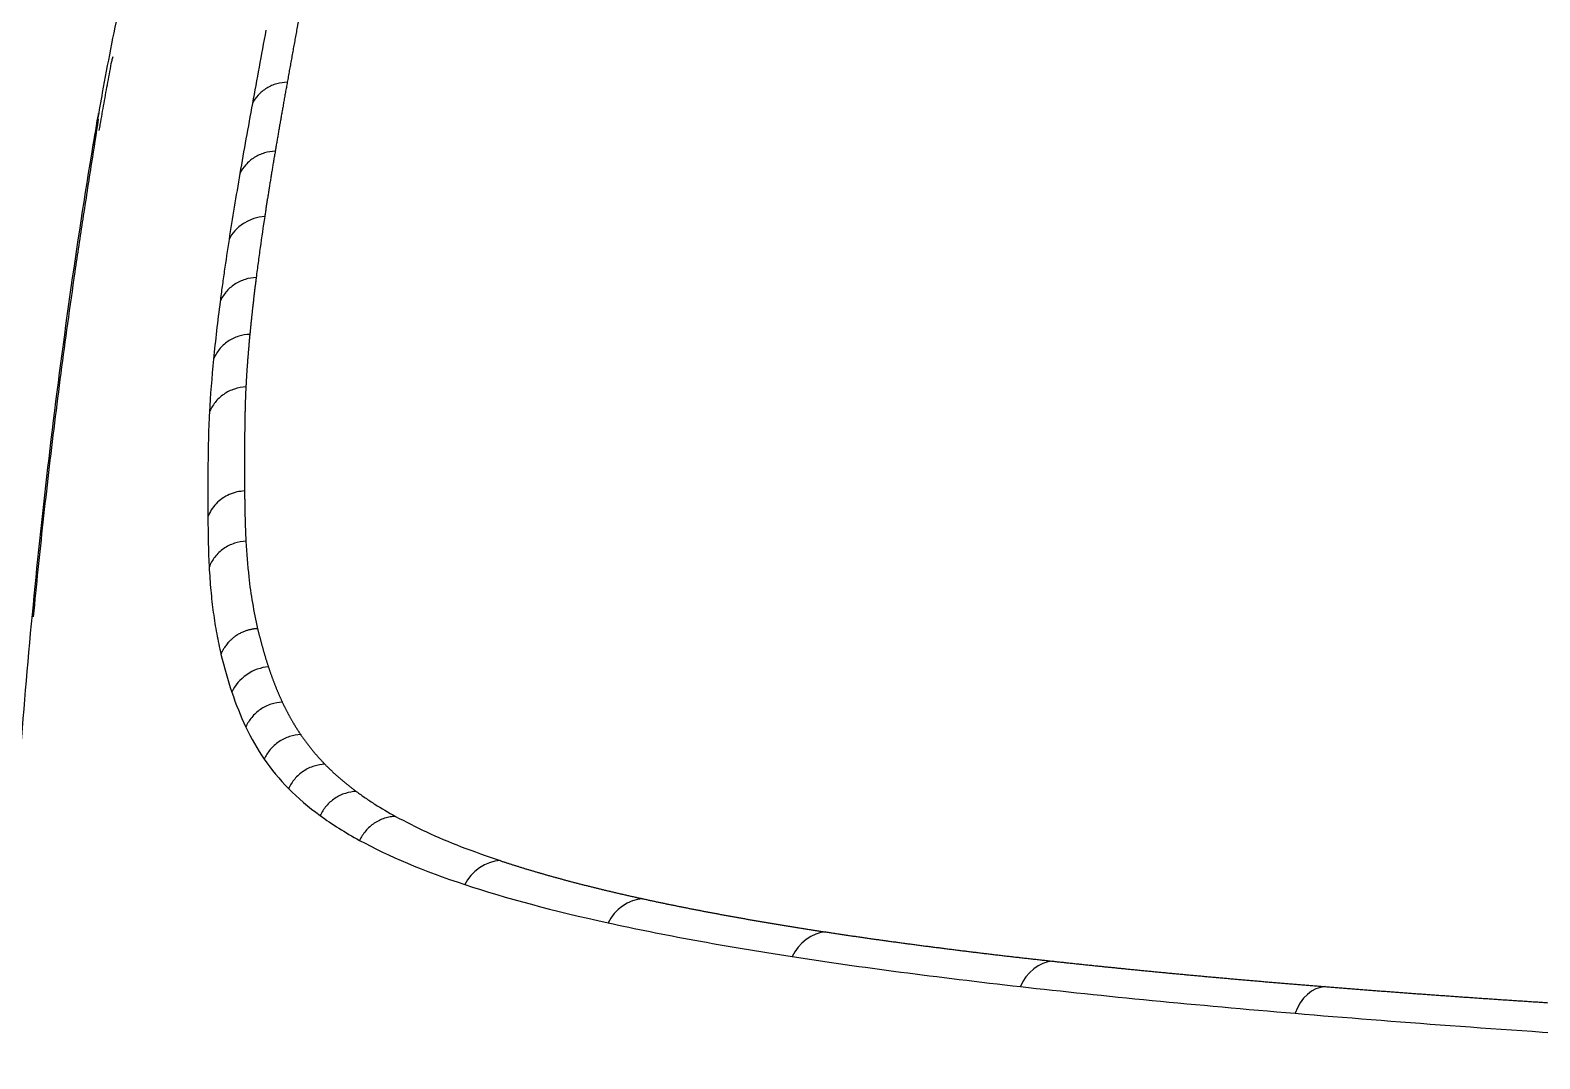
# Model space of a CAD drawing. Header units: millimetres. Extents: x 0 to 2520, y 0 to 1796.
# Drawn here: x 842.8 to 916.1, y 585.5 to 635.4 of the extents above; entities that cross this region are included whole.
import ezdxf

# ---------------------------------------------------------------- set-up
doc = ezdxf.new("R2010")
doc.units = ezdxf.units.MM
doc.header["$LTSCALE"] = 50

msp = doc.modelspace()

# ---------------------------------------------------------------- linework, layer by layer
at = {"color": 7, "linetype": 'Continuous'}
msp.add_ellipse((905.667, 587), major_axis=(0.16, 1.994), ratio=0.793545, start_param=0.103885, end_param=1.275916, dxfattribs=at)
for points, knots in [([(862.936, 668.706), (861.639, 667.074), (859.321, 663.961), (856.354, 659.471), (854.063, 655.528), (852.351, 652.188), (851.118, 649.475), (850.314, 647.518), (849.709, 645.93), (849.141, 644.279), (848.551, 642.368), (847.832, 639.733), (847.06, 636.335), (846.388, 632.884), (846.005, 630.668), (845.868, 629.825)], [0, 0, 0, 0, 0.139091, 0.260264, 0.363428, 0.448579, 0.515677, 0.564701, 0.591882, 0.623972, 0.666065, 0.72002, 0.811851, 0.927036, 1, 1, 1, 1]), ([(855.927, 636.424), (855.917, 636.372), (855.898, 636.269), (855.87, 636.114), (855.841, 635.959), (855.813, 635.806), (855.785, 635.653), (855.757, 635.502), (855.73, 635.351), (855.702, 635.201), (855.675, 635.051), (855.648, 634.903), (855.621, 634.755), (855.595, 634.608), (855.568, 634.462), (855.542, 634.316), (855.515, 634.172), (855.489, 634.028), (855.464, 633.885), (855.438, 633.743), (855.412, 633.601), (855.387, 633.461), (855.362, 633.321), (855.337, 633.182), (855.312, 633.043), (855.296, 632.951), (855.287, 632.906)], [0, 0, 0, 0, 0.043462, 0.086763, 0.129904, 0.172884, 0.215706, 0.25837, 0.300876, 0.343226, 0.385419, 0.427457, 0.469341, 0.51107, 0.552646, 0.594069, 0.635339, 0.676458, 0.717425, 0.758242, 0.798908, 0.839424, 0.879791, 0.920009, 0.960079, 1, 1, 1, 1]), ([(846.162, 630.567), (846.18, 630.665), (846.227, 630.934), (846.306, 631.374), (846.398, 631.888), (846.491, 632.401), (846.585, 632.913), (846.679, 633.424), (846.743, 633.765), (846.774, 633.935)], [0, 0, 0, 0, 0.086888, 0.239746, 0.392335, 0.544655, 0.696706, 0.848488, 1, 1, 1, 1]), ([(855.287, 632.906), (855.121, 632.901), (854.861, 632.862), (854.526, 632.743), (854.285, 632.62), (854.066, 632.466), (853.811, 632.226), (853.667, 632.017), (853.594, 631.874)], [0, 0, 0, 0, 0.245407, 0.371179, 0.49695, 0.622722, 0.748494, 1, 1, 1, 1]), ([(855.287, 632.906), (855.28, 632.864), (855.265, 632.781), (855.243, 632.656), (855.221, 632.532), (855.199, 632.409), (855.177, 632.287), (855.156, 632.165), (855.134, 632.044), (855.113, 631.924), (855.092, 631.804), (855.071, 631.685), (855.05, 631.567), (855.029, 631.449), (855.009, 631.332), (854.988, 631.216), (854.968, 631.1), (854.948, 630.985), (854.928, 630.871), (854.909, 630.757), (854.889, 630.644), (854.87, 630.532), (854.851, 630.42), (854.831, 630.309), (854.813, 630.199), (854.794, 630.089), (854.775, 629.98), (854.757, 629.872), (854.738, 629.764), (854.72, 629.657), (854.708, 629.586), (854.702, 629.551)], [0, 0, 0, 0, 0.036419, 0.072698, 0.108838, 0.144838, 0.1807, 0.216423, 0.252007, 0.287453, 0.322761, 0.35793, 0.392962, 0.427855, 0.462611, 0.497229, 0.531709, 0.566052, 0.600257, 0.634325, 0.668256, 0.702049, 0.735704, 0.769222, 0.802603, 0.835846, 0.868952, 0.901921, 0.934751, 0.967445, 1, 1, 1, 1]), ([(846.116, 631.388), (846.108, 631.344), (845.996, 630.684), (845.062, 625.101), (843.96, 617.195), (842.918, 607.448), (842.283, 600.058), (841.794, 592.714), (841.588, 587.819), (841.49, 585.492)], [0, 0, 0, 0, 0.002893, 0.0432, 0.365273, 0.520216, 0.680632, 0.84823, 1, 1, 1, 1]), ([(846.119, 631.11), (846.008, 630.398), (845.752, 628.752), (845.37, 626.315), (844.979, 623.718), (844.51, 620.419), (843.98, 616.37), (843.429, 611.625), (843.108, 608.487), (842.961, 606.954)], [0, 0, 0, 0, 0.084455, 0.197415, 0.304019, 0.408355, 0.608863, 0.808987, 1, 1, 1, 1]), ([(854.702, 629.551), (854.533, 629.545), (854.268, 629.505), (853.927, 629.381), (853.683, 629.252), (853.461, 629.091), (853.204, 628.841), (853.061, 628.624), (852.99, 628.476)], [0, 0, 0, 0, 0.245461, 0.371231, 0.497, 0.62277, 0.74854, 1, 1, 1, 1]), ([(854.702, 629.551), (854.696, 629.512), (854.683, 629.434), (854.663, 629.317), (854.644, 629.201), (854.624, 629.086), (854.605, 628.971), (854.586, 628.857), (854.567, 628.744), (854.549, 628.63), (854.53, 628.518), (854.512, 628.406), (854.494, 628.295), (854.476, 628.184), (854.458, 628.074), (854.44, 627.964), (854.423, 627.855), (854.405, 627.746), (854.388, 627.638), (854.371, 627.531), (854.354, 627.424), (854.337, 627.318), (854.32, 627.212), (854.304, 627.107), (854.288, 627.002), (854.271, 626.898), (854.255, 626.794), (854.24, 626.691), (854.224, 626.589), (854.208, 626.487), (854.198, 626.419), (854.193, 626.385)], [0, 0, 0, 0, 0.035915, 0.071728, 0.107438, 0.143046, 0.178552, 0.213956, 0.249257, 0.284456, 0.319554, 0.354549, 0.389441, 0.424232, 0.458921, 0.493507, 0.527992, 0.562374, 0.596653, 0.630831, 0.664905, 0.698878, 0.732748, 0.766515, 0.800179, 0.833741, 0.867199, 0.900554, 0.933806, 0.966955, 1, 1, 1, 1]), ([(853.779, 623.422), (853.604, 623.416), (853.331, 623.371), (852.978, 623.235), (852.727, 623.094), (852.501, 622.92), (852.24, 622.65), (852.1, 622.417), (852.032, 622.259)], [0, 0, 0, 0, 0.245481, 0.371234, 0.496987, 0.62274, 0.748494, 1, 1, 1, 1]), ([(853.779, 623.422), (853.775, 623.391), (853.767, 623.329), (853.756, 623.236), (853.744, 623.143), (853.733, 623.051), (853.722, 622.959), (853.711, 622.867), (853.7, 622.776), (853.689, 622.685), (853.678, 622.594), (853.667, 622.503), (853.657, 622.413), (853.647, 622.323), (853.636, 622.233), (853.626, 622.144), (853.616, 622.054), (853.606, 621.965), (853.596, 621.877), (853.587, 621.788), (853.577, 621.7), (853.568, 621.613), (853.558, 621.525), (853.549, 621.438), (853.54, 621.351), (853.531, 621.264), (853.522, 621.178), (853.514, 621.092), (853.505, 621.006), (853.497, 620.92), (853.488, 620.835), (853.48, 620.75), (853.475, 620.693), (853.472, 620.665)], [0, 0, 0, 0, 0.032627, 0.065229, 0.097806, 0.130359, 0.162888, 0.195392, 0.227872, 0.260327, 0.292758, 0.325164, 0.357546, 0.389903, 0.422236, 0.454544, 0.486828, 0.519087, 0.551322, 0.583532, 0.615717, 0.647878, 0.680014, 0.712125, 0.744211, 0.776272, 0.808309, 0.84032, 0.872306, 0.904268, 0.936204, 0.968114, 1, 1, 1, 1]), ([(853.472, 620.665), (853.295, 620.658), (853.018, 620.612), (852.661, 620.471), (852.407, 620.325), (852.179, 620.145), (851.917, 619.866), (851.777, 619.627), (851.711, 619.465)], [0, 0, 0, 0, 0.245472, 0.371238, 0.497003, 0.622769, 0.748535, 1, 1, 1, 1]), ([(853.472, 620.665), (853.469, 620.635), (853.463, 620.575), (853.455, 620.485), (853.447, 620.396), (853.438, 620.307), (853.431, 620.218), (853.423, 620.131), (853.415, 620.044), (853.408, 619.957), (853.4, 619.871), (853.393, 619.785), (853.386, 619.7), (853.379, 619.616), (853.373, 619.532), (853.366, 619.448), (853.36, 619.365), (853.354, 619.283), (853.348, 619.201), (853.342, 619.12), (853.336, 619.039), (853.33, 618.959), (853.325, 618.879), (853.32, 618.8), (853.315, 618.721), (853.31, 618.643), (853.305, 618.566), (853.3, 618.489), (853.296, 618.412), (853.292, 618.336), (853.287, 618.26), (853.284, 618.185), (853.281, 618.136), (853.28, 618.111)], [0, 0, 0, 0, 0.034127, 0.068134, 0.102022, 0.13579, 0.169437, 0.202963, 0.236368, 0.269649, 0.302809, 0.335844, 0.368756, 0.401542, 0.434204, 0.46674, 0.499149, 0.531431, 0.563586, 0.595612, 0.62751, 0.659278, 0.690916, 0.722423, 0.753799, 0.785043, 0.816154, 0.847132, 0.877976, 0.908685, 0.939259, 0.969698, 1, 1, 1, 1]), ([(853.28, 618.111), (853.098, 618.103), (852.91, 618.071), (852.635, 617.981), (852.545, 617.944), (852.37, 617.857), (852.285, 617.807), (852.125, 617.696), (852.049, 617.634), (851.908, 617.502), (851.843, 617.431), (851.667, 617.208), (851.575, 617.046), (851.509, 616.883)], [0, 0, 0, 0, 0.25, 0.25, 0.375, 0.375, 0.5, 0.5, 0.625, 0.625, 0.75, 0.75, 1, 1, 1, 1]), ([(853.28, 618.111), (853.278, 618.086), (853.276, 618.037), (853.273, 617.962), (853.269, 617.887), (853.266, 617.811), (853.263, 617.735), (853.26, 617.658), (853.257, 617.579), (853.254, 617.501), (853.251, 617.421), (853.248, 617.341), (853.246, 617.26), (853.244, 617.178), (853.241, 617.095), (853.239, 617.012), (853.237, 616.928), (853.234, 616.777), (853.229, 616.549), (853.224, 616.233), (853.22, 615.884), (853.217, 615.584), (853.215, 615.343), (853.214, 615.17), (853.213, 615), (853.212, 614.83), (853.212, 614.662), (853.211, 614.496), (853.211, 614.331), (853.211, 614.167), (853.211, 614.005), (853.211, 613.845), (853.212, 613.685), (853.213, 613.527), (853.214, 613.371), (853.215, 613.216), (853.216, 613.113), (853.216, 613.062)], [0, 0, 0, 0, 0.013386, 0.026943, 0.040671, 0.054571, 0.068644, 0.08289, 0.097311, 0.111907, 0.12668, 0.141629, 0.156757, 0.172064, 0.18755, 0.203218, 0.219067, 0.235099, 0.28878, 0.349408, 0.417131, 0.492116, 0.526649, 0.561093, 0.595446, 0.629707, 0.663874, 0.697945, 0.731919, 0.765795, 0.799569, 0.833241, 0.866809, 0.90027, 0.933624, 0.966868, 1, 1, 1, 1]), ([(851.509, 616.883), (851.484, 616.419), (851.469, 615.968), (851.454, 615.305), (851.45, 615.087), (851.444, 614.656), (851.442, 614.443), (851.438, 614.022), (851.436, 613.813), (851.433, 613.401), (851.433, 613.197), (851.432, 612.592), (851.433, 612.197), (851.436, 611.811)], [0, 0, 0, 0, 0.25, 0.25, 0.375, 0.375, 0.5, 0.5, 0.625, 0.625, 0.75, 0.75, 1, 1, 1, 1]), ([(853.216, 613.062), (853.092, 613.05), (852.708, 613.013), (852.107, 612.735), (851.646, 612.267), (851.487, 611.923), (851.436, 611.811)], [0, 0, 0, 0, 0.161207, 0.500008, 0.837768, 1, 1, 1, 1]), ([(853.216, 613.062), (853.216, 613.034), (853.217, 612.979), (853.218, 612.896), (853.219, 612.815), (853.22, 612.734), (853.221, 612.654), (853.222, 612.574), (853.223, 612.496), (853.224, 612.418), (853.226, 612.341), (853.227, 612.265), (853.229, 612.19), (853.23, 612.116), (853.232, 612.042), (853.233, 611.969), (853.235, 611.897), (853.237, 611.826), (853.238, 611.756), (853.24, 611.686), (853.242, 611.617), (853.244, 611.549), (853.246, 611.482), (853.248, 611.415), (853.25, 611.35), (853.253, 611.285), (853.255, 611.221), (853.257, 611.157), (853.26, 611.095), (853.262, 611.033), (853.265, 610.972), (853.267, 610.912), (853.27, 610.852), (853.273, 610.794), (853.275, 610.736), (853.278, 610.679), (853.28, 610.641), (853.281, 610.622)], [0, 0, 0, 0, 0.032662, 0.0651, 0.097313, 0.129299, 0.161058, 0.192586, 0.223883, 0.254947, 0.285776, 0.316369, 0.346724, 0.37684, 0.406716, 0.436349, 0.465738, 0.494882, 0.523778, 0.552426, 0.580825, 0.608972, 0.636865, 0.664505, 0.691888, 0.719014, 0.745881, 0.772488, 0.798833, 0.824915, 0.850732, 0.876283, 0.901567, 0.926582, 0.951327, 0.9758, 1, 1, 1, 1]), ([(853.281, 610.622), (853.099, 610.614), (852.909, 610.582), (852.633, 610.49), (852.542, 610.452), (852.366, 610.364), (852.195, 610.262), (852.042, 610.137), (851.9, 610.001), (851.834, 609.929), (851.657, 609.702), (851.564, 609.537), (851.498, 609.37)], [0, 0, 0, 0, 0.25, 0.25, 0.375, 0.375, 0.5, 0.625, 0.625, 0.75, 0.75, 1, 1, 1, 1]), ([(853.281, 610.622), (853.321, 610.037), (853.393, 608.995), (853.588, 607.594), (853.762, 606.786), (853.851, 606.375)], [0, 0, 0, 0, 0.385223, 0.68687, 1, 1, 1, 1]), ([(853.851, 606.375), (853.844, 606.375), (853.828, 606.374), (853.801, 606.373), (853.77, 606.37), (853.734, 606.367), (853.693, 606.363), (853.648, 606.357), (853.598, 606.349), (853.544, 606.339), (853.484, 606.327), (853.421, 606.311), (853.352, 606.292), (853.28, 606.269), (853.204, 606.241), (853.124, 606.209), (853.04, 606.17), (852.954, 606.126), (852.866, 606.074), (852.764, 606.007), (852.655, 605.925), (852.545, 605.828), (852.45, 605.732), (852.369, 605.639), (852.301, 605.551), (852.245, 605.469), (852.198, 605.394), (852.16, 605.326), (852.129, 605.267), (852.105, 605.217), (852.087, 605.176), (852.076, 605.151), (852.072, 605.14)], [0, 0, 0, 0, 0.009594, 0.021198, 0.034834, 0.050527, 0.068305, 0.088194, 0.110223, 0.13442, 0.160813, 0.189428, 0.22029, 0.253423, 0.288842, 0.326553, 0.366548, 0.408814, 0.45332, 0.500021, 0.568927, 0.632906, 0.691842, 0.745692, 0.79446, 0.838204, 0.877005, 0.910949, 0.940128, 0.964638, 0.984568, 1, 1, 1, 1]), ([(853.851, 606.375), (853.856, 606.353), (853.867, 606.308), (853.883, 606.241), (853.899, 606.174), (853.916, 606.108), (853.932, 606.041), (853.949, 605.975), (853.966, 605.909), (853.983, 605.844), (854, 605.778), (854.017, 605.713), (854.035, 605.648), (854.052, 605.583), (854.07, 605.519), (854.088, 605.455), (854.106, 605.39), (854.124, 605.327), (854.142, 605.263), (854.161, 605.2), (854.179, 605.136), (854.198, 605.073), (854.217, 605.011), (854.236, 604.948), (854.255, 604.886), (854.275, 604.824), (854.294, 604.762), (854.314, 604.7), (854.334, 604.638), (854.354, 604.577), (854.367, 604.537), (854.374, 604.516)], [0, 0, 0, 0, 0.034707, 0.069401, 0.104081, 0.138748, 0.173401, 0.20804, 0.242664, 0.277273, 0.311867, 0.346445, 0.381008, 0.415554, 0.450083, 0.484595, 0.51909, 0.553568, 0.588027, 0.622468, 0.65689, 0.691293, 0.725676, 0.76004, 0.794383, 0.828706, 0.863008, 0.897289, 0.931548, 0.965785, 1, 1, 1, 1]), ([(854.374, 604.516), (854.381, 604.495), (854.395, 604.452), (854.417, 604.388), (854.438, 604.324), (854.46, 604.261), (854.482, 604.198), (854.504, 604.135), (854.527, 604.073), (854.549, 604.011), (854.572, 603.95), (854.594, 603.889), (854.617, 603.829), (854.64, 603.768), (854.663, 603.709), (854.686, 603.649), (854.709, 603.591), (854.732, 603.532), (854.756, 603.474), (854.78, 603.416), (854.803, 603.359), (854.827, 603.302), (854.851, 603.245), (854.875, 603.189), (854.9, 603.133), (854.924, 603.078), (854.948, 603.023), (854.973, 602.968), (854.998, 602.914), (855.023, 602.86), (855.039, 602.824), (855.048, 602.806)], [0, 0, 0, 0, 0.036278, 0.072437, 0.108475, 0.144392, 0.180187, 0.215858, 0.251405, 0.286827, 0.322122, 0.35729, 0.39233, 0.42724, 0.46202, 0.496668, 0.531184, 0.565566, 0.599813, 0.633925, 0.6679, 0.701738, 0.735438, 0.769, 0.802423, 0.835706, 0.868848, 0.901849, 0.934709, 0.967426, 1, 1, 1, 1]), ([(855.048, 602.806), (854.87, 602.8), (854.685, 602.768), (854.414, 602.681), (854.325, 602.645), (854.151, 602.561), (854.067, 602.512), (853.907, 602.403), (853.831, 602.343), (853.689, 602.213), (853.623, 602.143), (853.443, 601.923), (853.346, 601.763), (853.276, 601.6)], [0, 0, 0, 0, 0.25, 0.25, 0.375, 0.375, 0.5, 0.5, 0.625, 0.625, 0.75, 0.75, 1, 1, 1, 1]), ([(855.048, 602.806), (855.055, 602.79), (855.071, 602.758), (855.094, 602.709), (855.117, 602.661), (855.14, 602.613), (855.164, 602.566), (855.187, 602.518), (855.211, 602.471), (855.235, 602.424), (855.259, 602.377), (855.283, 602.33), (855.308, 602.284), (855.332, 602.238), (855.357, 602.192), (855.382, 602.146), (855.407, 602.101), (855.432, 602.055), (855.457, 602.01), (855.483, 601.965), (855.508, 601.921), (855.534, 601.876), (855.56, 601.832), (855.586, 601.788), (855.612, 601.744), (855.639, 601.7), (855.665, 601.657), (855.692, 601.614), (855.718, 601.571), (855.745, 601.528), (855.772, 601.485), (855.8, 601.443), (855.827, 601.401), (855.855, 601.359), (855.882, 601.317), (855.91, 601.275), (855.929, 601.248), (855.938, 601.234)], [0, 0, 0, 0, 0.029644, 0.059227, 0.088749, 0.11821, 0.14761, 0.176949, 0.206226, 0.235441, 0.264595, 0.293686, 0.322715, 0.351681, 0.380584, 0.409424, 0.438201, 0.466914, 0.495564, 0.524149, 0.55267, 0.581126, 0.609517, 0.637843, 0.666103, 0.694297, 0.722425, 0.750487, 0.778482, 0.80641, 0.834271, 0.862063, 0.889788, 0.917445, 0.945032, 0.972551, 1, 1, 1, 1]), ([(855.938, 601.234), (855.761, 601.227), (855.578, 601.196), (855.309, 601.11), (855.22, 601.075), (855.048, 600.991), (854.965, 600.943), (854.805, 600.835), (854.729, 600.776), (854.587, 600.647), (854.521, 600.578), (854.341, 600.361), (854.244, 600.203), (854.172, 600.041)], [0, 0, 0, 0, 0.25, 0.25, 0.375, 0.375, 0.5, 0.5, 0.625, 0.625, 0.75, 0.75, 1, 1, 1, 1]), ([(855.938, 601.234), (855.948, 601.219), (855.968, 601.19), (855.999, 601.146), (856.029, 601.102), (856.06, 601.059), (856.091, 601.016), (856.122, 600.972), (856.153, 600.929), (856.185, 600.887), (856.217, 600.844), (856.249, 600.801), (856.281, 600.759), (856.313, 600.717), (856.346, 600.675), (856.379, 600.633), (856.412, 600.592), (856.445, 600.55), (856.478, 600.509), (856.512, 600.468), (856.546, 600.427), (856.58, 600.386), (856.614, 600.345), (856.648, 600.305), (856.683, 600.264), (856.718, 600.224), (856.753, 600.184), (856.788, 600.144), (856.824, 600.105), (856.859, 600.065), (856.895, 600.026), (856.931, 599.987), (856.968, 599.948), (857.004, 599.909), (857.041, 599.87), (857.078, 599.832), (857.103, 599.806), (857.115, 599.793)], [0, 0, 0, 0, 0.029283, 0.058527, 0.087731, 0.116895, 0.14602, 0.175105, 0.204149, 0.233152, 0.262115, 0.291037, 0.319918, 0.348757, 0.377554, 0.40631, 0.435023, 0.463694, 0.492322, 0.520907, 0.549448, 0.577947, 0.606401, 0.634811, 0.663177, 0.691498, 0.719774, 0.748005, 0.776191, 0.80433, 0.832424, 0.860471, 0.888472, 0.916425, 0.944331, 0.97219, 1, 1, 1, 1]), ([(857.115, 599.793), (856.943, 599.787), (856.673, 599.742), (856.322, 599.605), (856.071, 599.462), (855.842, 599.285), (855.576, 599.011), (855.429, 598.773), (855.355, 598.612)], [0, 0, 0, 0, 0.245462, 0.371218, 0.496974, 0.622731, 0.748487, 1, 1, 1, 1]), ([(857.115, 599.793), (857.126, 599.782), (857.149, 599.758), (857.183, 599.724), (857.218, 599.689), (857.252, 599.655), (857.287, 599.62), (857.322, 599.586), (857.357, 599.552), (857.393, 599.518), (857.428, 599.484), (857.464, 599.45), (857.5, 599.416), (857.536, 599.382), (857.573, 599.348), (857.61, 599.315), (857.647, 599.281), (857.684, 599.248), (857.721, 599.215), (857.758, 599.181), (857.796, 599.148), (857.834, 599.115), (857.872, 599.082), (857.911, 599.049), (857.949, 599.017), (857.988, 598.984), (858.027, 598.951), (858.066, 598.919), (858.105, 598.887), (858.145, 598.854), (858.185, 598.822), (858.225, 598.79), (858.265, 598.758), (858.306, 598.726), (858.346, 598.694), (858.387, 598.662), (858.428, 598.631), (858.469, 598.599), (858.511, 598.567), (858.553, 598.536), (858.594, 598.505), (858.623, 598.484), (858.637, 598.473)], [0, 0, 0, 0, 0.025262, 0.050513, 0.075751, 0.100977, 0.126191, 0.151392, 0.176581, 0.201757, 0.22692, 0.252071, 0.277208, 0.302333, 0.327444, 0.352542, 0.377627, 0.402698, 0.427755, 0.452798, 0.477828, 0.502843, 0.527845, 0.552832, 0.577804, 0.602762, 0.627706, 0.652634, 0.677548, 0.702446, 0.72733, 0.752198, 0.77705, 0.801887, 0.826708, 0.851513, 0.876301, 0.901074, 0.925831, 0.95057, 0.975294, 1, 1, 1, 1]), ([(858.637, 598.474), (858.463, 598.467), (858.282, 598.437), (858.017, 598.353), (857.93, 598.318), (857.76, 598.236), (857.595, 598.142), (857.444, 598.025), (857.303, 597.899), (857.237, 597.831), (857.057, 597.617), (856.959, 597.461), (856.885, 597.302)], [0, 0, 0, 0, 0.25, 0.25, 0.375, 0.375, 0.5, 0.625, 0.625, 0.75, 0.75, 1, 1, 1, 1]), ([(858.637, 598.473), (858.708, 598.421), (858.85, 598.317), (859.146, 598.111), (859.684, 597.753), (860.197, 597.459), (860.54, 597.262)], [0, 0, 0, 0, 0.123858, 0.248075, 0.497534, 1, 1, 1, 1]), ([(860.54, 597.262), (860.454, 597.259), (860.366, 597.25), (860.19, 597.219), (860.101, 597.198), (859.926, 597.142), (859.84, 597.108), (859.671, 597.026), (859.589, 596.979), (859.432, 596.875), (859.357, 596.817), (859.217, 596.691), (859.152, 596.624), (859.032, 596.482), (858.977, 596.408), (858.88, 596.256), (858.837, 596.177), (858.799, 596.098)], [0, 0, 0, 0, 0.125, 0.125, 0.25, 0.25, 0.375, 0.375, 0.5, 0.5, 0.625, 0.625, 0.75, 0.75, 0.875, 0.875, 1, 1, 1, 1]), ([(860.54, 597.262), (861.028, 597.007), (862.003, 596.499), (863.69, 595.785), (864.974, 595.337), (865.614, 595.114)], [0, 0, 0, 0, 0.334315, 0.66798, 1, 1, 1, 1]), ([(865.614, 595.114), (865.638, 595.107), (865.684, 595.091), (865.755, 595.068), (865.825, 595.045), (865.896, 595.021), (865.968, 594.998), (866.039, 594.975), (866.111, 594.952), (866.183, 594.929), (866.255, 594.906), (866.328, 594.883), (866.4, 594.86), (866.473, 594.838), (866.547, 594.815), (866.62, 594.792), (866.694, 594.769), (866.768, 594.746), (866.843, 594.724), (866.918, 594.701), (866.993, 594.679), (867.068, 594.656), (867.143, 594.633), (867.219, 594.611), (867.295, 594.588), (867.371, 594.566), (867.448, 594.544), (867.525, 594.521), (867.602, 594.499), (867.679, 594.477), (867.757, 594.454), (867.835, 594.432), (867.913, 594.41), (867.991, 594.388), (868.07, 594.366), (868.149, 594.344), (868.228, 594.322), (868.308, 594.3), (868.388, 594.278), (868.468, 594.256), (868.548, 594.234), (868.628, 594.212), (868.709, 594.19), (868.79, 594.168), (868.872, 594.147), (868.954, 594.125), (869.035, 594.103), (869.118, 594.082), (869.2, 594.06), (869.283, 594.038), (869.366, 594.017), (869.449, 593.995), (869.533, 593.974), (869.616, 593.952), (869.7, 593.931), (869.785, 593.91), (869.869, 593.888), (869.954, 593.867), (870.039, 593.846), (870.125, 593.824), (870.211, 593.803), (870.296, 593.782), (870.383, 593.761), (870.469, 593.74), (870.556, 593.719), (870.643, 593.698), (870.73, 593.677), (870.818, 593.656), (870.906, 593.635), (870.994, 593.614), (871.082, 593.593), (871.171, 593.572), (871.26, 593.552), (871.349, 593.531), (871.438, 593.51), (871.528, 593.489), (871.618, 593.469), (871.708, 593.448), (871.799, 593.428), (871.889, 593.407), (871.98, 593.387), (872.072, 593.366), (872.163, 593.346), (872.255, 593.325), (872.347, 593.305), (872.44, 593.285), (872.501, 593.271), (872.532, 593.264)], [0, 0, 0, 0, 0.011724, 0.023451, 0.035179, 0.046909, 0.05864, 0.070373, 0.082108, 0.093845, 0.105583, 0.117323, 0.129064, 0.140807, 0.152552, 0.164298, 0.176045, 0.187794, 0.199544, 0.211295, 0.223048, 0.234802, 0.246557, 0.258314, 0.270072, 0.281831, 0.293591, 0.305352, 0.317114, 0.328877, 0.340641, 0.352406, 0.364172, 0.375939, 0.387707, 0.399476, 0.411245, 0.423016, 0.434787, 0.446558, 0.458331, 0.470104, 0.481877, 0.493651, 0.505426, 0.517201, 0.528977, 0.540753, 0.55253, 0.564306, 0.576084, 0.587861, 0.599639, 0.611417, 0.623195, 0.634974, 0.646752, 0.658531, 0.67031, 0.682088, 0.693867, 0.705646, 0.717424, 0.729203, 0.740981, 0.752759, 0.764537, 0.776315, 0.788093, 0.79987, 0.811646, 0.823423, 0.835199, 0.846974, 0.85875, 0.870524, 0.882298, 0.894072, 0.905844, 0.917616, 0.929388, 0.941159, 0.952929, 0.964698, 0.976466, 0.988233, 1, 1, 1, 1]), ([(872.532, 593.264), (872.56, 593.258), (872.614, 593.246), (872.697, 593.228), (872.779, 593.211), (872.862, 593.193), (872.945, 593.175), (873.028, 593.157), (873.111, 593.139), (873.195, 593.122), (873.279, 593.104), (873.363, 593.086), (873.447, 593.068), (873.532, 593.051), (873.616, 593.033), (873.701, 593.016), (873.787, 592.998), (873.872, 592.98), (873.958, 592.963), (874.043, 592.945), (874.129, 592.928), (874.216, 592.91), (874.302, 592.893), (874.389, 592.876), (874.476, 592.858), (874.563, 592.841), (874.651, 592.823), (874.738, 592.806), (874.826, 592.789), (874.914, 592.771), (875.002, 592.754), (875.091, 592.737), (875.18, 592.72), (875.269, 592.703), (875.358, 592.685), (875.447, 592.668), (875.537, 592.651), (875.627, 592.634), (875.717, 592.617), (875.807, 592.6), (875.897, 592.583), (875.988, 592.566), (876.079, 592.549), (876.17, 592.532), (876.262, 592.515), (876.353, 592.498), (876.445, 592.481), (876.537, 592.464), (876.629, 592.447), (876.722, 592.431), (876.815, 592.414), (876.908, 592.397), (877.001, 592.38), (877.094, 592.364), (877.188, 592.347), (877.282, 592.33), (877.376, 592.313), (877.47, 592.297), (877.564, 592.28), (877.659, 592.264), (877.754, 592.247), (877.849, 592.23), (877.945, 592.214), (878.04, 592.197), (878.136, 592.181), (878.232, 592.164), (878.328, 592.148), (878.425, 592.132), (878.522, 592.115), (878.618, 592.099), (878.716, 592.082), (878.813, 592.066), (878.911, 592.05), (879.008, 592.034), (879.106, 592.017), (879.205, 592.001), (879.303, 591.985), (879.402, 591.969), (879.501, 591.953), (879.6, 591.936), (879.699, 591.92), (879.799, 591.904), (879.899, 591.888), (879.999, 591.872), (880.099, 591.856), (880.2, 591.84), (880.3, 591.824), (880.401, 591.808), (880.502, 591.792), (880.604, 591.776), (880.705, 591.76), (880.807, 591.744), (880.909, 591.728), (881.012, 591.713), (881.114, 591.697), (881.217, 591.681), (881.32, 591.665), (881.388, 591.655), (881.423, 591.65)], [0, 0, 0, 0, 0.010398, 0.020798, 0.031198, 0.0416, 0.052002, 0.062405, 0.072809, 0.083214, 0.09362, 0.104026, 0.114434, 0.124842, 0.135251, 0.145661, 0.156071, 0.166483, 0.176895, 0.187307, 0.197721, 0.208134, 0.218549, 0.228964, 0.23938, 0.249796, 0.260213, 0.27063, 0.281048, 0.291467, 0.301885, 0.312305, 0.322724, 0.333144, 0.343565, 0.353986, 0.364407, 0.374829, 0.385251, 0.395673, 0.406095, 0.416518, 0.426941, 0.437364, 0.447787, 0.458211, 0.468634, 0.479058, 0.489482, 0.499906, 0.51033, 0.520754, 0.531179, 0.541603, 0.552027, 0.562451, 0.572876, 0.5833, 0.593724, 0.604148, 0.614572, 0.624995, 0.635419, 0.645842, 0.656265, 0.666688, 0.677111, 0.687534, 0.697956, 0.708378, 0.7188, 0.729221, 0.739642, 0.750063, 0.760483, 0.770903, 0.781322, 0.791741, 0.80216, 0.812578, 0.822995, 0.833412, 0.843829, 0.854245, 0.86466, 0.875075, 0.885489, 0.895903, 0.906316, 0.916728, 0.92714, 0.937551, 0.947961, 0.95837, 0.968779, 0.979187, 0.989594, 1, 1, 1, 1]), ([(870.854, 592.095), (872.174, 591.805), (873.577, 591.524), (876.555, 590.978), (878.13, 590.714), (879.794, 590.456)], [0, 0, 0, 0, 0.5, 0.5, 1, 1, 1, 1]), ([(881.423, 591.65), (881.457, 591.644), (881.526, 591.634), (881.63, 591.618), (881.734, 591.602), (881.838, 591.587), (881.942, 591.571), (882.047, 591.556), (882.151, 591.54), (882.256, 591.524), (882.362, 591.509), (882.467, 591.493), (882.573, 591.478), (882.679, 591.462), (882.785, 591.447), (882.892, 591.431), (882.998, 591.416), (883.105, 591.401), (883.212, 591.385), (883.32, 591.37), (883.427, 591.354), (883.535, 591.339), (883.643, 591.324), (883.752, 591.308), (883.86, 591.293), (883.969, 591.278), (884.078, 591.263), (884.187, 591.247), (884.297, 591.232), (884.407, 591.217), (884.517, 591.202), (884.627, 591.187), (884.737, 591.172), (884.848, 591.157), (884.959, 591.142), (885.07, 591.127), (885.182, 591.112), (885.293, 591.097), (885.405, 591.082), (885.517, 591.067), (885.63, 591.052), (885.742, 591.037), (885.855, 591.022), (885.968, 591.007), (886.081, 590.992), (886.195, 590.977), (886.309, 590.962), (886.423, 590.948), (886.537, 590.933), (886.651, 590.918), (886.766, 590.903), (886.881, 590.889), (886.996, 590.874), (887.112, 590.859), (887.227, 590.844), (887.343, 590.83), (887.459, 590.815), (887.576, 590.801), (887.692, 590.786), (887.809, 590.771), (887.926, 590.757), (888.044, 590.742), (888.161, 590.728), (888.279, 590.713), (888.397, 590.699), (888.515, 590.685), (888.634, 590.67), (888.753, 590.656), (888.872, 590.641), (888.991, 590.627), (889.11, 590.613), (889.23, 590.598), (889.35, 590.584), (889.47, 590.57), (889.59, 590.555), (889.711, 590.541), (889.832, 590.527), (889.953, 590.513), (890.074, 590.499), (890.196, 590.484), (890.318, 590.47), (890.44, 590.456), (890.562, 590.442), (890.685, 590.428), (890.807, 590.414), (890.93, 590.4), (891.054, 590.386), (891.177, 590.372), (891.301, 590.358), (891.425, 590.344), (891.549, 590.33), (891.673, 590.316), (891.798, 590.302), (891.923, 590.288), (892.048, 590.275), (892.173, 590.261), (892.299, 590.247), (892.383, 590.238), (892.425, 590.233)], [0, 0, 0, 0, 0.010413, 0.020826, 0.03124, 0.041654, 0.052069, 0.062484, 0.0729, 0.083316, 0.093733, 0.10415, 0.114567, 0.124985, 0.135403, 0.145822, 0.156241, 0.16666, 0.177079, 0.187499, 0.197919, 0.20834, 0.21876, 0.229181, 0.239602, 0.250024, 0.260445, 0.270867, 0.281289, 0.291711, 0.302133, 0.312555, 0.322978, 0.3334, 0.343823, 0.354245, 0.364668, 0.37509, 0.385513, 0.395936, 0.406359, 0.416781, 0.427204, 0.437627, 0.448049, 0.458472, 0.468894, 0.479316, 0.489738, 0.50016, 0.510582, 0.521004, 0.531426, 0.541847, 0.552268, 0.562689, 0.57311, 0.58353, 0.59395, 0.60437, 0.61479, 0.625209, 0.635628, 0.646047, 0.656466, 0.666884, 0.677301, 0.687719, 0.698135, 0.708552, 0.718968, 0.729384, 0.739799, 0.750214, 0.760628, 0.771042, 0.781455, 0.791868, 0.80228, 0.812692, 0.823103, 0.833514, 0.843924, 0.854334, 0.864743, 0.875151, 0.885559, 0.895966, 0.906372, 0.916778, 0.927183, 0.937588, 0.947992, 0.958395, 0.968797, 0.979199, 0.9896, 1, 1, 1, 1]), ([(879.794, 590.456), (881.456, 590.199), (883.208, 589.949), (886.897, 589.464), (888.834, 589.228), (890.866, 588.998)], [0, 0, 0, 0, 0.5, 0.5, 1, 1, 1, 1]), ([(892.425, 590.233), (892.462, 590.229), (892.537, 590.221), (892.65, 590.209), (892.763, 590.196), (892.876, 590.184), (892.99, 590.172), (893.103, 590.16), (893.217, 590.147), (893.331, 590.135), (893.445, 590.123), (893.56, 590.111), (893.674, 590.099), (893.789, 590.087), (893.904, 590.074), (894.019, 590.062), (894.135, 590.05), (894.25, 590.038), (894.366, 590.026), (894.482, 590.014), (894.599, 590.002), (894.715, 589.99), (894.832, 589.978), (894.949, 589.966), (895.066, 589.954), (895.184, 589.942), (895.301, 589.93), (895.419, 589.918), (895.537, 589.906), (895.655, 589.894), (895.774, 589.882), (895.892, 589.87), (896.011, 589.858), (896.13, 589.847), (896.249, 589.835), (896.369, 589.823), (896.489, 589.811), (896.608, 589.799), (896.729, 589.787), (896.849, 589.776), (896.969, 589.764), (897.09, 589.752), (897.211, 589.74), (897.332, 589.729), (897.454, 589.717), (897.575, 589.705), (897.697, 589.694), (897.819, 589.682), (897.941, 589.67), (898.064, 589.659), (898.186, 589.647), (898.309, 589.635), (898.432, 589.624), (898.556, 589.612), (898.679, 589.601), (898.803, 589.589), (898.927, 589.577), (899.051, 589.566), (899.175, 589.554), (899.3, 589.543), (899.425, 589.531), (899.55, 589.52), (899.675, 589.508), (899.8, 589.497), (899.926, 589.486), (900.052, 589.474), (900.178, 589.463), (900.304, 589.451), (900.43, 589.44), (900.557, 589.429), (900.684, 589.417), (900.811, 589.406), (900.938, 589.395), (901.066, 589.383), (901.193, 589.372), (901.321, 589.361), (901.449, 589.349), (901.578, 589.338), (901.706, 589.327), (901.835, 589.316), (901.964, 589.304), (902.093, 589.293), (902.223, 589.282), (902.352, 589.271), (902.482, 589.26), (902.612, 589.249), (902.743, 589.237), (902.873, 589.226), (903.004, 589.215), (903.135, 589.204), (903.266, 589.193), (903.397, 589.182), (903.528, 589.171), (903.66, 589.16), (903.792, 589.149), (903.924, 589.138), (904.057, 589.127), (904.189, 589.116), (904.322, 589.105), (904.455, 589.094), (904.588, 589.083), (904.722, 589.072), (904.855, 589.061), (904.989, 589.05), (905.123, 589.039), (905.257, 589.028), (905.392, 589.018), (905.527, 589.007), (905.617, 589), (905.661, 588.996)], [0, 0, 0, 0, 0.009288, 0.018578, 0.027868, 0.03716, 0.046453, 0.055747, 0.065043, 0.07434, 0.083638, 0.092937, 0.102237, 0.111539, 0.120841, 0.130145, 0.13945, 0.148757, 0.158064, 0.167373, 0.176683, 0.185993, 0.195305, 0.204619, 0.213933, 0.223249, 0.232565, 0.241883, 0.251202, 0.260522, 0.269843, 0.279165, 0.288488, 0.297813, 0.307138, 0.316465, 0.325793, 0.335121, 0.344451, 0.353782, 0.363114, 0.372447, 0.381781, 0.391117, 0.400453, 0.40979, 0.419128, 0.428468, 0.437808, 0.44715, 0.456492, 0.465836, 0.47518, 0.484526, 0.493872, 0.50322, 0.512568, 0.521918, 0.531269, 0.54062, 0.549973, 0.559326, 0.568681, 0.578036, 0.587393, 0.59675, 0.606109, 0.615468, 0.624829, 0.63419, 0.643552, 0.652915, 0.66228, 0.671645, 0.681011, 0.690378, 0.699746, 0.709115, 0.718485, 0.727856, 0.737227, 0.7466, 0.755973, 0.765348, 0.774723, 0.7841, 0.793477, 0.802855, 0.812234, 0.821614, 0.830995, 0.840376, 0.849759, 0.859142, 0.868527, 0.877912, 0.887298, 0.896685, 0.906073, 0.915462, 0.924852, 0.934242, 0.943633, 0.953026, 0.962419, 0.971813, 0.981208, 0.990603, 1, 1, 1, 1]), ([(890.866, 588.998), (892.897, 588.769), (895.024, 588.546), (899.468, 588.114), (901.786, 587.904), (904.199, 587.701)], [0, 0, 0, 0, 0.5, 0.5, 1, 1, 1, 1]), ([(905.661, 588.996), (905.706, 588.992), (905.795, 588.985), (905.929, 588.975), (906.063, 588.964), (906.197, 588.953), (906.332, 588.943), (906.466, 588.932), (906.601, 588.921), (906.736, 588.911), (906.872, 588.9), (907.007, 588.89), (907.143, 588.879), (907.279, 588.868), (907.415, 588.858), (907.551, 588.847), (907.688, 588.837), (907.825, 588.826), (907.962, 588.816), (908.099, 588.806), (908.236, 588.795), (908.374, 588.785), (908.512, 588.774), (908.65, 588.764), (908.788, 588.753), (908.926, 588.743), (909.065, 588.733), (909.204, 588.722), (909.343, 588.712), (909.482, 588.702), (909.622, 588.691), (909.761, 588.681), (909.901, 588.671), (910.041, 588.66), (910.181, 588.65), (910.322, 588.64), (910.463, 588.63), (910.604, 588.62), (910.745, 588.609), (910.886, 588.599), (911.027, 588.589), (911.169, 588.579), (911.311, 588.569), (911.453, 588.559), (911.596, 588.548), (911.738, 588.538), (911.881, 588.528), (912.024, 588.518), (912.167, 588.508), (912.311, 588.498), (912.454, 588.488), (912.598, 588.478), (912.742, 588.468), (912.886, 588.458), (913.031, 588.448), (913.175, 588.438), (913.32, 588.428), (913.465, 588.418), (913.61, 588.408), (913.756, 588.398), (913.902, 588.388), (914.047, 588.378), (914.194, 588.369), (914.34, 588.359), (914.486, 588.349), (914.633, 588.339), (914.78, 588.329), (914.927, 588.319), (915.074, 588.31), (915.222, 588.3), (915.37, 588.29), (915.518, 588.28), (915.666, 588.271), (915.814, 588.261), (915.963, 588.251), (916.112, 588.242), (916.261, 588.232), (916.41, 588.222), (916.559, 588.213), (916.709, 588.203), (916.859, 588.193), (917.009, 588.184), (917.159, 588.174), (917.309, 588.165), (917.46, 588.155), (917.611, 588.145), (917.762, 588.136), (917.913, 588.126), (918.065, 588.117), (918.216, 588.107), (918.368, 588.098), (918.52, 588.088), (918.673, 588.079), (918.825, 588.07), (918.978, 588.06), (919.131, 588.051), (919.284, 588.041), (919.437, 588.032), (919.591, 588.023), (919.744, 588.013), (919.898, 588.004), (920.053, 587.995), (920.207, 587.985), (920.362, 587.976), (920.516, 587.967), (920.671, 587.957), (920.827, 587.948), (920.982, 587.939), (921.086, 587.933), (921.138, 587.93)], [0, 0, 0, 0, 0.009302, 0.018605, 0.027908, 0.037213, 0.046518, 0.055824, 0.065131, 0.074439, 0.083748, 0.093057, 0.102368, 0.111679, 0.120991, 0.130304, 0.139618, 0.148932, 0.158248, 0.167564, 0.176881, 0.186199, 0.195518, 0.204837, 0.214157, 0.223479, 0.232801, 0.242124, 0.251447, 0.260772, 0.270097, 0.279423, 0.28875, 0.298078, 0.307406, 0.316736, 0.326066, 0.335397, 0.344729, 0.354062, 0.363395, 0.372729, 0.382065, 0.3914, 0.400737, 0.410075, 0.419413, 0.428752, 0.438092, 0.447433, 0.456775, 0.466117, 0.47546, 0.484804, 0.494149, 0.503495, 0.512841, 0.522189, 0.531537, 0.540886, 0.550236, 0.559586, 0.568937, 0.57829, 0.587643, 0.596997, 0.606351, 0.615707, 0.625063, 0.63442, 0.643778, 0.653137, 0.662496, 0.671857, 0.681218, 0.69058, 0.699943, 0.709306, 0.718671, 0.728036, 0.737403, 0.74677, 0.756137, 0.765506, 0.774876, 0.784246, 0.793617, 0.802989, 0.812362, 0.821736, 0.831111, 0.840486, 0.849862, 0.859239, 0.868617, 0.877996, 0.887376, 0.896756, 0.906138, 0.91552, 0.924903, 0.934287, 0.943672, 0.953058, 0.962445, 0.971832, 0.981221, 0.99061, 1, 1, 1, 1]), ([(904.199, 587.701), (906.611, 587.497), (909.118, 587.3), (914.32, 586.919), (917.016, 586.735), (919.804, 586.557)], [0, 0, 0, 0, 0.5, 0.5, 1, 1, 1, 1])]:
    msp.add_open_spline(points, degree=3, knots=knots, dxfattribs=at)
for points in [[(854.253, 635.432), (854.027, 634.223), (853.806, 633.035), (853.594, 631.874)], [(846.818, 634.138), (846.794, 634.07), (846.78, 634.001), (846.774, 633.935)], [(853.594, 631.874), (853.383, 630.713), (853.18, 629.579), (852.99, 628.476)], [(852.99, 628.476), (852.8, 627.374), (852.623, 626.303), (852.462, 625.266)], [(854.193, 626.385), (853.49, 626.361), (852.738, 625.875), (852.462, 625.266)], [(854.193, 626.385), (854.119, 625.883), (854.046, 625.38), (853.973, 624.878)], [(852.462, 625.266), (852.382, 624.747), (852.305, 624.237), (852.234, 623.736)], [(853.973, 624.878), (853.939, 624.632), (853.906, 624.387), (853.872, 624.143)], [(853.872, 624.143), (853.841, 623.902), (853.81, 623.662), (853.779, 623.422)], [(852.234, 623.736), (852.198, 623.486), (852.163, 623.237), (852.129, 622.991)], [(852.129, 622.991), (852.096, 622.745), (852.063, 622.501), (852.032, 622.259)], [(852.032, 622.259), (851.907, 621.292), (851.799, 620.361), (851.711, 619.465)], [(851.711, 619.465), (851.623, 618.57), (851.553, 617.709), (851.509, 616.883)], [(851.436, 611.811), (851.443, 610.958), (851.458, 610.145), (851.498, 609.37)], [(851.498, 609.37), (851.518, 608.982), (851.544, 608.604), (851.578, 608.235)], [(851.578, 608.235), (851.595, 608.051), (851.613, 607.869), (851.633, 607.689)], [(851.633, 607.689), (851.654, 607.509), (851.676, 607.332), (851.699, 607.156)], [(851.699, 607.156), (851.747, 606.804), (851.801, 606.461), (851.863, 606.125)], [(851.863, 606.125), (851.925, 605.789), (851.995, 605.461), (852.072, 605.14)], [(852.072, 605.14), (852.225, 604.499), (852.4, 603.885), (852.598, 603.296)], [(854.374, 604.516), (853.656, 604.489), (852.876, 603.953), (852.598, 603.296)], [(852.598, 603.296), (852.796, 602.707), (853.017, 602.143), (853.276, 601.6)], [(853.276, 601.6), (853.534, 601.058), (853.828, 600.539), (854.172, 600.041)], [(854.172, 600.041), (854.515, 599.543), (854.906, 599.068), (855.355, 598.612)], [(855.355, 598.612), (855.804, 598.156), (856.312, 597.72), (856.885, 597.302)], [(856.885, 597.302), (857.458, 596.884), (858.094, 596.483), (858.799, 596.098)], [(858.799, 596.098), (860.209, 595.327), (861.898, 594.617), (863.899, 593.954)], [(865.614, 595.114), (864.937, 595.09), (864.195, 594.588), (863.899, 593.954)], [(863.899, 593.954), (865.9, 593.291), (868.211, 592.675), (870.854, 592.095)], [(872.532, 593.264), (871.87, 593.239), (871.143, 592.732), (870.854, 592.095)], [(881.423, 591.65), (880.779, 591.624), (880.07, 591.104), (879.794, 590.456)], [(892.425, 590.233), (891.805, 590.206), (891.121, 589.663), (890.866, 588.998)]]:
    msp.add_open_spline(points, degree=3, dxfattribs=at)

doc.saveas('drawing.dxf')
